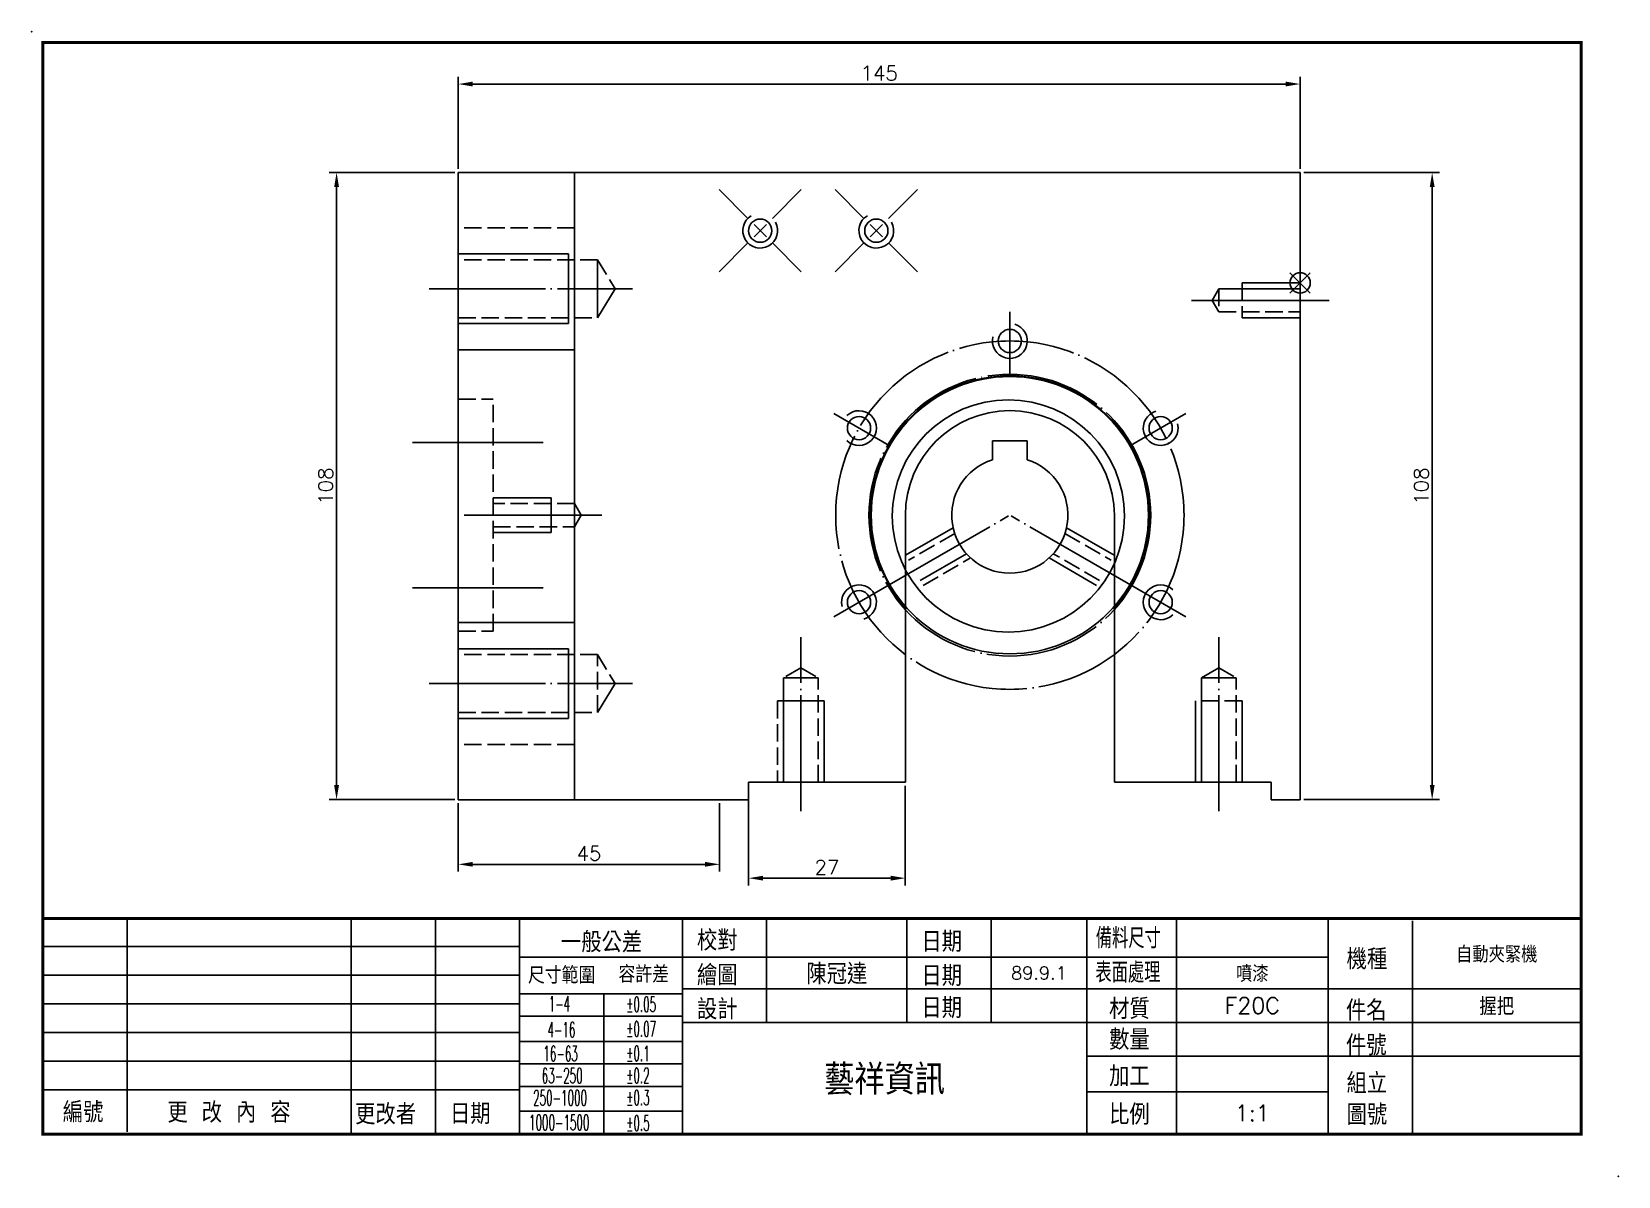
# Model space of a CAD drawing. Extents: x 234 to 507, y 728 to 925.
import ezdxf
from ezdxf.enums import TextEntityAlignment as Align

# ---------------------------------------------------------------- set-up
doc = ezdxf.new("R2010")
doc.units = 0
doc.header["$MEASUREMENT"] = 0
doc.linetypes.add('CENTER', pattern=[22, 20, -1, 0, -1])
doc.linetypes.add('DASHED', pattern=[4, 3, -1])
doc.layers.get('0').update_dxf_attribs({"linetype": 'CONTINUOUS'})
doc.layers.get('DEFPOINTS').update_dxf_attribs({"linetype": 'CONTINUOUS'})
for name, color, linetype in [('$PARTREF_BOM', 7, 'CONTINUOUS'), ('BORDER', 7, 'CONTINUOUS'), ('DIM', 2, 'CONTINUOUS'), ('SHEET', 7, 'CONTINUOUS')]:
    doc.layers.add(name, color=color, linetype=linetype)
doc.styles.add('CHINA', font='romans.shx', dxfattribs={"bigfont": 'chineset.shx'})
doc.styles.add('ROMANS', font='romans', dxfattribs={"width": 0.5})
doc.styles.get("Standard").update_dxf_attribs({"font": 'txt.shx', "bigfont": 'chineset.shx'})
doc.dimstyles.get("Standard").update_dxf_attribs({"dimtxt": 0.18, "dimasz": 0.18, "dimexe": 0.18, "dimexo": 0.0625, "dimgap": 0.09, "dimtad": 0, "dimtih": 1, "dimtoh": 1, "dimdec": 4, "dimzin": 0, "dimtxsty": 'STANDARD', "dimcen": 0.09, "dimazin": 3, "dimtfac": 1, "dimtdec": 4, "dimtofl": 0, "dimtmove": 0, "dimatfit": 3, "dimtolj": 1, "dimtzin": 0})

# ---------------------------------------------------------------- blocks, each defined once
blk = doc.blocks.new('PARTREF')
at = {"layer": '$PARTREF_BOM', "color": 2}
for p, q in [((-1.75, -1.75), (1.75, 1.75)), ((-1.75, 1.75), (1.75, -1.75))]:
    blk.add_line(p, q, dxfattribs=at)
blk.add_circle((0, 0), 1.75, dxfattribs=at)
at = {"layer": '$PARTREF_BOM', "color": 2, "flags": 1}
for tag, p in [('TAG5', (-16.09, -4.95)), ('TAG10', (-5.65, -5)), ('TAG15', (5.59, -4.74)), ('TAG4', (-16.09, -8.95)), ('TAG9', (-5.65, -9)), ('TAG14', (5.59, -8.74)), ('TAG3', (-16.09, -12.95)), ('TAG8', (-5.65, -13)), ('TAG13', (5.59, -12.74)), ('TAG2', (-16.09, -16.95)), ('TAG7', (-5.65, -17)), ('TAG12', (5.59, -16.74)), ('TAG1', (-16.09, -20.95)), ('TAG6', (-5.65, -21)), ('TAG11', (5.59, -20.74))]:
    blk.add_attdef(tag, p, '', height=2.5, dxfattribs=at)
blk = doc.blocks.new('A4')
for p in [(-134.41, 77.3), (138.88, -119.82)]:
    blk.add_point(p)
at = {"layer": 'SHEET'}
for p, q in [((-117.99, -112.19), (-117.99, -75.44)), ((-79.39, -112.56), (-79.39, -75.44)), ((-64.88, -112.56), (-64.88, -75.44)), ((-50.37, -112.56), (-50.37, -75.44)), ((-22.32, -112.56), (-22.32, -75.44)), ((-7.82, -93.33), (-7.82, -75.44)), ((16.36, -93.33), (16.36, -75.44)), ((30.87, -93.33), (30.87, -75.44)), ((47.31, -112.56), (47.31, -75.44)), ((62.79, -112.56), (62.79, -75.44)), ((88.9, -112.56), (88.9, -75.44)), ((103.41, -112.56), (103.41, -75.81)), ((-132.5, -80.27), (-50.37, -80.27)), ((-50.37, -82.1), (88.9, -82.1)), ((-132.5, -85.2), (-50.37, -85.2)), ((-132.5, -90.14), (-50.37, -90.14)), ((-50.37, -88.39), (-22.32, -88.39)), ((-35.86, -112.56), (-35.86, -88.39)), ((-22.32, -87.52), (132.5, -87.52)), ((-50.37, -92.25), (-22.32, -92.25)), ((-132.5, -95.07), (-50.37, -95.07)), ((-22.32, -93.33), (132.5, -93.33)), ((-50.37, -96.61), (-22.32, -96.61)), ((-132.5, -100), (-50.37, -100)), ((-50.37, -100.48), (-22.32, -100.48)), ((47.31, -99.13), (132.5, -99.13)), ((-132.5, -104.93), (-50.37, -104.93)), ((-50.37, -104.34), (-22.32, -104.34)), ((47.31, -105.31), (88.9, -105.31)), ((-50.37, -108.59), (-22.32, -108.59))]:
    blk.add_line(p, q, dxfattribs=at)
at = {"layer": 'SHEET', "const_width": 0.5}
blk.add_lwpolyline([(-132.5, -112.56), (-132.5, 75.44), (132.5, 75.44), (132.5, -112.56)], close=True, dxfattribs=at)
blk.add_lwpolyline([(-132.5, -75.44), (132.5, -75.44)], dxfattribs=at)
at = {"layer": 'SHEET', "color": 2, "style": 'CHINA'}
blk.add_text('一般公差', height=3.5, dxfattribs=at).set_placement((-36.25, -79.33), align=Align.MIDDLE)
for s, height, p in [('校對', 3.5, (-19.82, -80.96)), ('日期', 3.5, (18.84, -81.18)), ('機種', 3.5, (92.08, -84.19)), ('尺寸範圍', 2.901, (-48.93, -86.66)), ('容許差', 2.901, (-33.34, -86.48)), ('繪圖', 3.5, (-19.82, -86.95)), ('日期', 3.5, (18.84, -87.06)), ('設計', 3.5, (-19.82, -92.82)), ('日期', 3.5, (18.84, -92.58)), ('材質', 3.5, (51.17, -92.74)), ('件名', 3.5, (91.98, -93.02)), ('數量', 3.5, (51.17, -98.05)), ('件號', 3.5, (91.98, -99.02)), ('加工', 3.5, (51.17, -104.35)), ('組立', 3.5, (92.08, -105.55)), ('編號', 3.5, (-129.06, -110.55)), ('更 改 內 容', 3.5, (-111.03, -110.59)), ('更改者', 3.5, (-78.7, -110.9)), ('日期', 3.5, (-62.36, -110.83)), ('比例', 3.5, (51.17, -110.93)), ('圖號', 3.5, (92.08, -110.97))]:
    blk.add_text(s, height=height, dxfattribs=at).set_placement(p)
at = {"layer": 'SHEET', "color": 2}
for s, height, style, width, p in [('備料尺寸', 3.5, 'CHINA', 0.8, (48.88, -80.56)), ('表面處理', 3.5, 'CHINA', 0.8, (48.82, -86.47)), ('1-4', 2.611, 'ROMANS', 0.5, (-45.35, -91.42)), ('%%p0.05', 2.611, 'ROMANS', 0.5, (-32, -91.52)), ('4-16', 2.611, 'ROMANS', 0.5, (-45.57, -95.88)), ('%%p0.07', 2.611, 'ROMANS', 0.5, (-32, -95.75)), ('16-63', 2.611, 'ROMANS', 0.5, (-46.27, -99.99)), ('%%p0.1', 2.611, 'ROMANS', 0.5, (-32, -99.98)), ('63-250', 2.611, 'ROMANS', 0.5, (-46.56, -103.81)), ('%%p0.2', 2.611, 'ROMANS', 0.5, (-32, -103.78)), ('250-1000', 2.611, 'ROMANS', 0.5, (-48.04, -107.62)), ('%%p0.3', 2.611, 'ROMANS', 0.5, (-32, -107.59)), ('1000-1500', 2.611, 'ROMANS', 0.5, (-48.75, -111.87)), ('%%p0.5', 2.611, 'ROMANS', 0.5, (-32, -111.98))]:
    blk.add_text(s, height=height, dxfattribs=dict(at, style=style, width=width)).set_placement(p)
blk = doc.blocks.new('A4TZT')
at = {"layer": 'DIM', "color": 2, "linetype": 'CONTINUOUS', "style": 'CHINA'}
for tag, height, p in [('ITEM', 2.8, (117.95, -81.48)), ('DRAWER', 3.5, (4.27, -84.81)), ('DATE1', 2.24, (39.09, -84.81)), ('SURFACE', 2.8, (75.84, -84.81)), ('DESIGNER', 3.5, (4.26, -90.48)), ('DATE2', 2.24, (39.09, -90.43)), ('MATERIAL', 2.8, (75.84, -90.43)), ('PARTNAME', 3, (117.95, -90.43)), ('QTY', 2.8, (75.84, -96.23)), ('PNUM', 2.8, (117.95, -96.23)), ('COMPANY', 5.2, (12.49, -102.95)), ('COMNO', 2.8, (117.95, -105.85)), ('SCALE', 2.8, (75.84, -108.94))]:
    blk.add_attdef(tag, text='', height=height, dxfattribs=at).set_placement(p, align=Align.MIDDLE)
blk = doc.blocks.new('*D3')
at = {"color": 0, "linetype": 'BYBLOCK'}
for p, q in [((306.52, 900.65), (284.92, 900.65)), ((286.17, 795.15), (286.17, 898.15)), ((306.52, 792.65), (284.92, 792.65))]:
    blk.add_line(p, q, dxfattribs=at)
for points in [[(285.75, 898.15), (286.59, 898.15), (286.17, 900.65)], [(285.75, 795.15), (286.59, 795.15), (286.17, 792.65)]]:
    blk.add_solid(points, dxfattribs=at)
at = {"layer": 'DEFPOINTS', "color": 0, "linetype": 'BYBLOCK'}
for p in [(286.17, 900.65), (307.14, 900.65), (307.14, 792.65)]:
    blk.add_point(p, dxfattribs=at)
at = {"color": 0, "linetype": 'BYBLOCK', "insert": (284.3, 846.65), "char_height": 2.5, "attachment_point": 5, "rotation": 90}
blk.add_mtext('\\A1;108', dxfattribs=at)
blk = doc.blocks.new('*D4')
at = {"color": 0, "linetype": 'BYBLOCK'}
for p, q in [((307.14, 792.02), (307.14, 780.26)), ((352.14, 792.02), (352.14, 780.26)), ((349.64, 781.51), (309.64, 781.51))]:
    blk.add_line(p, q, dxfattribs=at)
for points in [[(309.64, 781.93), (309.64, 781.1), (307.14, 781.51)], [(349.64, 781.93), (349.64, 781.1), (352.14, 781.51)]]:
    blk.add_solid(points, dxfattribs=at)
at = {"layer": 'DEFPOINTS', "color": 0, "linetype": 'BYBLOCK'}
for p in [(307.14, 792.65), (352.14, 792.65), (307.14, 781.51)]:
    blk.add_point(p, dxfattribs=at)
at = {"color": 0, "linetype": 'BYBLOCK', "insert": (329.64, 783.39), "char_height": 2.5, "attachment_point": 5}
blk.add_mtext('\\A1;45', dxfattribs=at)
blk = doc.blocks.new('*D5')
at = {"color": 0, "linetype": 'BYBLOCK'}
for p, q in [((452.77, 900.65), (476.14, 900.65)), ((474.89, 795.15), (474.89, 898.15)), ((452.77, 792.65), (476.14, 792.65))]:
    blk.add_line(p, q, dxfattribs=at)
for points in [[(474.48, 898.15), (475.31, 898.15), (474.89, 900.65)], [(474.48, 795.15), (475.31, 795.15), (474.89, 792.65)]]:
    blk.add_solid(points, dxfattribs=at)
at = {"layer": 'DEFPOINTS', "color": 0, "linetype": 'BYBLOCK'}
for p in [(452.14, 900.65), (474.89, 900.65), (452.14, 792.65)]:
    blk.add_point(p, dxfattribs=at)
at = {"color": 0, "linetype": 'BYBLOCK', "insert": (473.02, 846.65), "char_height": 2.5, "attachment_point": 5, "rotation": 90}
blk.add_mtext('\\A1;108', dxfattribs=at)
blk = doc.blocks.new('*D6')
at = {"color": 0, "linetype": 'BYBLOCK'}
for p, q in [((307.14, 901.27), (307.14, 917.15)), ((309.64, 915.9), (449.64, 915.9)), ((452.14, 901.27), (452.14, 917.15))]:
    blk.add_line(p, q, dxfattribs=at)
for points in [[(309.64, 916.32), (309.64, 915.48), (307.14, 915.9)], [(449.64, 916.32), (449.64, 915.48), (452.14, 915.9)]]:
    blk.add_solid(points, dxfattribs=at)
at = {"layer": 'DEFPOINTS', "color": 0, "linetype": 'BYBLOCK'}
for p in [(452.14, 915.9), (307.14, 900.65), (452.14, 900.65)]:
    blk.add_point(p, dxfattribs=at)
at = {"color": 0, "linetype": 'BYBLOCK', "insert": (379.64, 917.78), "char_height": 2.5, "attachment_point": 5}
blk.add_mtext('\\A1;145', dxfattribs=at)
blk = doc.blocks.new('*D7')
at = {"color": 0, "linetype": 'BYBLOCK'}
for p, q in [((357.14, 795.02), (357.14, 777.88)), ((384.14, 795.02), (384.14, 777.88)), ((381.64, 779.13), (359.64, 779.13))]:
    blk.add_line(p, q, dxfattribs=at)
for points in [[(359.64, 779.54), (359.64, 778.71), (357.14, 779.13)], [(381.64, 779.54), (381.64, 778.71), (384.14, 779.13)]]:
    blk.add_solid(points, dxfattribs=at)
at = {"layer": 'DEFPOINTS', "color": 0, "linetype": 'BYBLOCK'}
for p in [(357.14, 795.65), (384.14, 795.65), (357.14, 779.13)]:
    blk.add_point(p, dxfattribs=at)
at = {"color": 0, "linetype": 'BYBLOCK', "insert": (370.64, 781), "char_height": 2.5, "attachment_point": 5}
blk.add_mtext('\\A1;27', dxfattribs=at)

msp = doc.modelspace()

# ---------------------------------------------------------------- linework, layer by layer
at = {"color": 7, "linetype": 'CONTINUOUS'}
for p, q in [((452.14267, 900.64616), (307.14267, 900.64616)), ((307.14267, 792.64616), (307.14267, 900.64616)), ((327.14267, 792.64616), (327.14267, 900.64616)), ((452.14267, 900.64616), (452.14267, 792.64616)), ((357.02135, 892.76748), (352.0716, 897.71723)), ((361.26399, 892.76748), (366.21374, 897.71723)), ((377.02135, 892.76748), (372.0716, 897.71723)), ((381.26399, 892.76748), (386.21374, 897.71723)), ((360.20333, 891.70682), (358.08201, 889.5855)), ((358.08201, 891.70682), (360.20333, 889.5855)), ((380.20333, 891.70682), (378.08201, 889.5855)), ((378.08201, 891.70682), (380.20333, 889.5855)), ((357.02135, 888.52484), (352.0716, 883.57509)), ((361.26399, 888.52484), (366.21374, 883.57509)), ((377.02135, 888.52484), (372.0716, 883.57509)), ((381.26399, 888.52484), (386.21374, 883.57509)), ((326.14267, 886.64616), (307.14267, 886.64616)), ((326.14267, 874.64616), (326.14267, 886.64616)), ((331.14267, 875.64616), (331.14267, 885.64616)), ((334.14267, 880.64616), (331.14267, 875.64616)), ((436.98797, 878.64621), (438.14268, 880.64621)), ((452.14267, 880.64616), (438.14267, 880.64616)), ((452.14267, 881.64616), (442.14267, 881.64616)), ((457.14267, 878.64616), (433.42485, 878.64616)), ((307.14267, 874.64616), (326.14267, 874.64616)), ((442.14267, 875.64616), (452.14267, 875.64616)), ((327.14267, 870.14616), (307.14267, 870.14616)), ((381.35806, 853.64616), (371.80588, 859.16112)), ((422.92728, 853.64616), (432.47946, 859.16112)), ((321.75802, 854.14616), (299.24524, 854.14616)), ((399.14267, 851.18555), (399.14267, 854.44616)), ((399.14267, 854.44616), (405.14267, 854.44616)), ((405.14267, 851.18555), (405.14267, 854.44616)), ((323.14267, 844.64616), (313.14267, 844.64616)), ((323.14267, 838.64616), (323.14267, 844.64616)), ((328.29737, 841.64616), (327.14267, 843.64616)), ((308.14267, 841.64616), (331.86049, 841.64616)), ((384.14267, 841.64616), (384.14267, 795.64616)), ((392.38131, 839.47454), (384.18819, 834.74424)), ((411.90402, 839.47454), (420.09715, 834.74424)), ((420.14267, 841.64616), (420.14267, 795.64616)), ((313.14267, 838.64616), (323.14267, 838.64616)), ((386.68819, 830.41411), (394.65739, 835.01513)), ((417.09715, 829.54809), (408.90402, 834.27839)), ((321.75802, 829.14616), (299.24524, 829.14616)), ((381.35806, 829.64616), (371.80588, 824.13121)), ((422.92728, 829.64616), (432.47946, 824.13121)), ((327.14267, 823.14616), (307.14267, 823.14616)), ((326.14267, 818.64616), (307.14267, 818.64616)), ((326.14267, 806.64616), (326.14267, 818.64616)), ((438.14267, 815.37821), (435.14267, 813.64616)), ((334.14267, 812.64616), (331.14267, 807.64616)), ((369.14267, 813.64616), (363.14267, 813.64616)), ((363.14267, 813.64616), (363.14267, 795.64616)), ((441.14267, 813.64616), (435.14267, 813.64616)), ((435.14267, 813.64616), (435.14267, 795.64616)), ((370.14267, 809.64616), (362.14267, 809.64616)), ((370.14267, 795.64616), (370.14267, 809.64616)), ((434.14267, 809.64616), (434.14267, 795.64616)), ((442.14267, 795.64616), (442.14267, 809.64616)), ((307.14267, 806.64616), (326.14267, 806.64616)), ((357.14267, 792.64616), (357.14267, 795.64616)), ((357.14267, 795.64616), (384.14267, 795.64616)), ((420.14267, 795.64616), (447.14267, 795.64616)), ((447.14267, 795.64616), (447.14267, 792.64616)), ((352.14267, 792.64616), (307.14267, 792.64616)), ((357.14267, 792.64616), (352.14267, 792.64616)), ((452.14267, 792.64616), (447.14267, 792.64616))]:
    msp.add_line(p, q, dxfattribs=at)
at = {"color": 3, "linetype": 'DASHED'}
for p, q in [((327.14267, 891.14616), (307.14267, 891.14616)), ((331.14267, 885.64616), (307.14267, 885.64616)), ((331.14267, 885.64616), (334.14267, 880.64616)), ((438.14267, 880.64616), (438.14267, 876.64616)), ((442.14267, 881.64616), (442.14267, 875.64616)), ((436.98797, 878.64616), (438.14267, 876.64616)), ((307.14267, 875.64616), (331.14267, 875.64616)), ((438.14267, 876.64616), (452.14267, 876.64616)), ((307.14267, 861.64616), (313.14267, 861.64616)), ((313.14267, 821.64616), (313.14267, 861.64616)), ((327.14267, 843.64616), (313.14267, 843.64616)), ((327.14267, 839.64616), (327.14267, 843.64616)), ((313.14267, 839.64616), (327.14267, 839.64616)), ((328.29737, 841.64611), (327.14266, 839.64611)), ((392.65739, 838.47923), (384.68819, 833.87821)), ((411.62795, 838.47923), (419.59715, 833.87821)), ((387.18819, 829.54809), (395.38131, 834.27839)), ((417.59715, 830.41411), (409.62795, 835.01513)), ((307.14267, 821.64616), (313.14267, 821.64616)), ((331.14267, 817.64616), (307.14267, 817.64616)), ((331.14267, 817.64616), (334.14267, 812.64616)), ((331.14267, 807.64616), (331.14267, 817.64616)), ((366.14267, 815.37821), (363.14267, 813.64616)), ((366.14273, 815.37821), (369.14273, 813.64615)), ((438.14273, 815.37821), (441.14273, 813.64615)), ((369.14267, 795.64616), (369.14267, 813.64616)), ((441.14267, 795.64616), (441.14267, 813.64616)), ((362.14267, 809.64616), (362.14267, 795.64616)), ((442.14267, 809.64616), (434.14267, 809.64616)), ((307.14267, 807.64616), (331.14267, 807.64616)), ((327.14267, 802.14616), (307.14267, 802.14616))]:
    msp.add_line(p, q, dxfattribs=at)
at = {"color": 1, "linetype": 'CENTER'}
for p, q in [((302.14267, 880.64616), (337.14267, 880.64616)), ((402.14267, 865.64616), (402.14267, 876.67607)), ((381.35806, 829.64616), (401.89829, 841.50507)), ((422.92728, 829.64616), (402.38705, 841.50507)), ((366.14267, 790.64616), (366.14267, 820.64616)), ((438.14267, 790.64616), (438.14267, 820.64616)), ((302.14267, 812.64616), (337.14267, 812.64616))]:
    msp.add_line(p, q, dxfattribs=at)
at = {"color": 7, "linetype": 'CONTINUOUS'}
for centre, radius in [((359.14267, 890.64616), 2), ((379.14267, 890.64616), 2), ((402.14267, 871.64616), 2), ((402.14267, 841.64616), 23.88), ((401.89829, 841.50507), 20), ((376.16191, 856.64616), 2), ((428.12343, 856.64616), 2), ((376.16191, 826.64616), 2), ((428.12343, 826.64616), 2)]:
    msp.add_circle(centre, radius, dxfattribs=at)
at = {"color": 1, "linetype": 'CENTER'}
for radius in [30, 24.26]:
    msp.add_circle((402.14267, 841.64616), radius, dxfattribs=at)
at = {"color": 7, "linetype": 'CONTINUOUS'}
for centre, radius, start, end in [((359.14267, 890.64616), 3, 120.691196, 28.691594), ((379.14267, 890.64616), 3, 120.691196, 28.691594), ((402.14267, 871.64616), 3, 165.691196, 73.691594), ((402.14267, 841.64616), 24, 318.5903779, 221.4096221), ((376.16191, 856.64616), 3, 225.691196, 133.691594), ((402.14267, 841.64616), 18, 0, 180), ((428.12343, 856.64616), 3, 105.691196, 13.691594), ((402.14267, 841.64616), 10, 107.4576031, 72.5423969), ((376.16191, 826.64616), 3, 285.691196, 193.691594), ((428.12343, 826.64616), 3, 45.691196, 313.691594)]:
    msp.add_arc(centre, radius, start, end, dxfattribs=at)

# ---------------------------------------------------------------- block references
at = {"color": 7}
msp.add_blockref('PARTREF', (452.14267, 881.64616), dxfattribs=at)
at = {"layer": 'BORDER'}
msp.add_blockref('A4', (368.06661, 847.60939), dxfattribs=at)
ref = msp.add_blockref('A4TZT', (368.06661, 847.60939), dxfattribs=at)
ref.add_attrib('DRAWER', '陳冠達', dxfattribs={"layer": 'DIM', "color": 2, "linetype": 'CONTINUOUS', "height": 3.5, "style": 'CHINA'}).set_placement((372.33982, 762.79735), align=Align.MIDDLE)
ref.add_attrib('COMPANY', '藝祥資訊', dxfattribs={"layer": 'DIM', "color": 2, "linetype": 'CONTINUOUS', "height": 5.2, "style": 'CHINA'}).set_placement((380.56063, 744.66322), align=Align.MIDDLE)
ref.add_attrib('DATE1', '89.9.1', dxfattribs={"layer": 'DIM', "color": 2, "linetype": 'CONTINUOUS', "height": 2.24, "style": 'CHINA'}).set_placement((407.15734, 762.79735), align=Align.MIDDLE)
ref.add_attrib('SURFACE', '噴漆', dxfattribs={"layer": 'DIM', "color": 2, "linetype": 'CONTINUOUS', "height": 2.8, "style": 'CHINA'}).set_placement((443.90917, 762.79735), align=Align.MIDDLE)
ref.add_attrib('MATERIAL', 'F20C', dxfattribs={"layer": 'DIM', "color": 2, "linetype": 'CONTINUOUS', "height": 2.8, "style": 'CHINA'}).set_placement((443.90917, 757.18335), align=Align.MIDDLE)
ref.add_attrib('SCALE', '1:1', dxfattribs={"layer": 'DIM', "color": 2, "linetype": 'CONTINUOUS', "height": 2.8, "style": 'CHINA'}).set_placement((443.90917, 738.67138), align=Align.MIDDLE)
ref.add_attrib('PARTNAME', '握把', dxfattribs={"layer": 'DIM', "color": 2, "linetype": 'CONTINUOUS', "height": 3, "style": 'CHINA'}).set_placement((486.01982, 757.18335), align=Align.MIDDLE)
ref.add_attrib('ITEM', '自動夾緊機', dxfattribs={"layer": 'DIM', "color": 2, "linetype": 'CONTINUOUS', "height": 2.8, "style": 'CHINA'}).set_placement((486.01982, 766.12952), align=Align.MIDDLE)

# ---------------------------------------------------------------- dimensions: what is measured, and where the dimension line sits
at = {"layer": 'DIM'}
for base, p1, p2, picture, middle in [((452.14267, 915.90103), (307.14267, 900.64616), (452.14267, 900.64616), '*D6', (379.64267, 917.77603)), ((357.14267, 779.12691), (384.14267, 795.64616), (357.14267, 795.64616), '*D7', (370.64267, 781.00191)), ((307.14267, 781.51449), (352.14267, 792.64616), (307.14267, 792.64616), '*D4', (329.64267, 783.38949))]:
    dim = msp.add_linear_dim(base=base, p1=p1, p2=p2, dimstyle='STANDARD', override={"dimtxt": 2.5, "dimasz": 2.5, "dimexe": 1.25, "dimexo": 0.625, "dimgap": 0.625, "dimtad": 1, "dimtih": 0, "dimtoh": 0, "dimzin": 8, "dimcen": 2.5, "dimtdec": 8, "dimtofl": 1}, dxfattribs=at)
    dim.commit()
    dim.dimension.update_dxf_attribs({"geometry": picture, "text_midpoint": middle})
for base, p1, p2, picture, middle in [((286.1706, 900.64616), (307.14267, 792.64616), (307.14267, 900.64616), '*D3', (284.2956, 846.64616)), ((474.89412, 900.64616), (452.14267, 792.64616), (452.14267, 900.64616), '*D5', (473.01912, 846.64616))]:
    dim = msp.add_linear_dim(base=base, p1=p1, p2=p2, angle=90, dimstyle='STANDARD', override={"dimtxt": 2.5, "dimasz": 2.5, "dimexe": 1.25, "dimexo": 0.625, "dimgap": 0.625, "dimtad": 1, "dimtih": 0, "dimtoh": 0, "dimzin": 8, "dimcen": 2.5, "dimtdec": 8, "dimtofl": 1}, dxfattribs=at)
    dim.commit()
    dim.dimension.update_dxf_attribs({"geometry": picture, "text_midpoint": middle})

doc.saveas('drawing.dxf')
